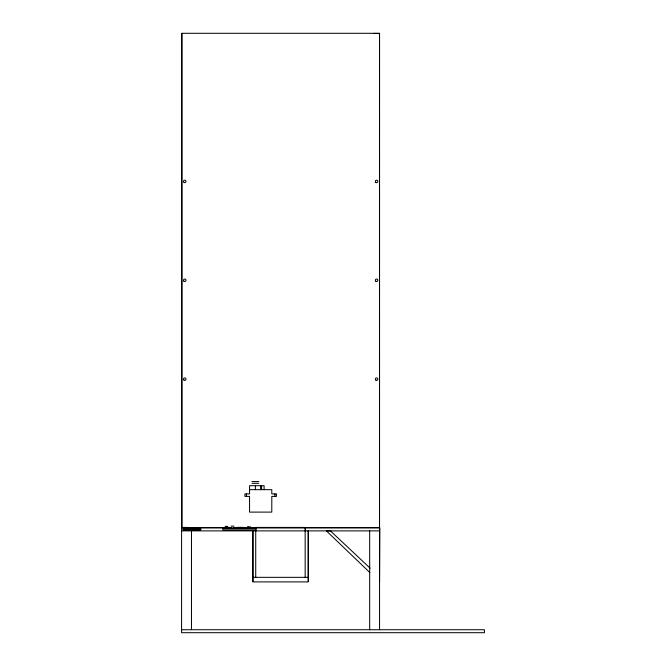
<?xml version="1.0" encoding="UTF-8"?>
<svg xmlns="http://www.w3.org/2000/svg" width="666" height="666" viewBox="0 0 666 666"><rect width="100%" height="100%" fill="white"/><g stroke="black" fill="none" stroke-linecap="round" stroke-linejoin="round"><path stroke-width="1" d="M379.562 581.901L379.845 527.913M373.634 33.45L379.562 33.45L379.503 527.572L250.474 527.572M251.923 481.551L258.841 481.551M252.039 483.333L258.724 483.333M249.55 489.66L271.795 489.66L271.795 493.914L276.44 493.914L276.44 496.386L271.795 496.386L271.795 512.104L249.55 512.104L249.55 496.386L244.905 496.386L244.905 493.914L249.55 493.914L249.55 485.705L264.086 485.705L264.086 489.66M231.077 526.132L234.041 526.132M181.86 527.422L187.787 527.422M255.994 527.422L305.428 527.422M225.499 527.572L181.793 527.572L181.793 33.3L379.503 33.3L379.562 629.736M228.621 527.572L231.743 527.572M233.824 527.572L248.393 527.572M250.541 527.614L249.059 527.614L249.059 528.354M225.558 527.913L181.585 527.913L181.585 632.7L484.415 632.7L484.415 629.736L181.585 629.736M227.639 527.913L231.801 527.913M233.258 527.913L237.396 527.913M242.557 527.913L248.451 527.913M249.792 527.913L379.562 527.913M240.018 528.055L236.655 528.354M250.041 528.055L250.832 528.354M230.827 528.255L234.29 528.255M181.585 530.877L379.562 530.877M252.764 577.339L308.117 577.339M370.113 568.19L330.419 530.877L326.382 530.86L369.83 572.552M369.68 530.877L369.68 629.736M308.391 530.369L308.391 581.41M308.117 530.86L308.117 581.901L252.764 581.901L252.764 530.86M305.428 527.913L305.428 530.877M305.153 527.913L305.153 577.339M274.908 493.914L274.908 496.386M261.613 485.705L261.613 489.66M260.622 485.705L260.622 489.66M255.994 527.913L255.994 530.877M255.727 527.913L255.727 577.339M255.386 485.705L255.386 489.66M253.03 530.369L253.03 581.41M250.541 528.354L250.541 526.873L247.577 526.873L247.577 528.354M250.291 527.614L250.291 528.354M249.3 527.614L249.3 528.354M248.068 526.873L248.068 528.354M247.819 527.855L247.819 528.354M246.836 527.855L246.836 528.354M246.587 527.855L246.587 528.354M246.437 493.914L246.437 496.386M245.846 528.354L244.364 528.354M243.506 528.354L240.151 528.354M243.373 528.354L243.373 527.364L236.796 527.364L236.871 528.354M240.085 527.364L240.018 528.354M235.539 528.354L235.539 527.822L234.782 527.822L234.782 528.354M230.053 528.354L230.053 527.614L229.071 527.614L229.071 528.354M229.562 528.354L228.08 528.354M228.33 528.354L228.296 527.114L224.833 527.114L224.833 528.354M227.705 527.114L225.433 526.823L225.433 528.354M227.306 526.823L227.306 526.323L225.824 526.323L225.824 526.823M227.064 528.354L226.074 528.354M191.467 530.877L191.467 629.736M181.86 33.641L181.86 527.913M255.486 528.379L222.86 528.379L222.86 529.861L255.486 529.861L255.486 528.379M200.782 528.904L182.992 528.904L182.992 529.895L200.782 529.895L200.782 528.904M375.982 281.36A1.232 1.232 0 0 0 377.83 280.286A1.232 1.232 0 0 0 375.982 279.22A1.232 1.232 0 0 0 375.982 281.36M375.982 380.211A1.232 1.232 0 0 0 377.83 379.145A1.232 1.232 0 0 0 375.982 378.072A1.232 1.232 0 0 0 375.982 380.211M375.982 182.501A1.232 1.232 0 0 0 377.83 181.435A1.232 1.232 0 0 0 375.982 180.361A1.232 1.232 0 0 0 375.982 182.501M183.874 380.02A1.232 1.232 0 0 0 185.939 379.462A1.232 1.232 0 0 0 184.432 377.947A1.232 1.232 0 0 0 183.874 380.02M184.132 182.501A1.232 1.232 0 0 0 185.981 181.435A1.232 1.232 0 0 0 184.132 180.361A1.232 1.232 0 0 0 184.132 182.501M183.874 281.16A1.232 1.232 0 0 0 185.939 280.611A1.232 1.232 0 0 0 184.432 279.096A1.232 1.232 0 0 0 183.874 281.16"/></g></svg>
